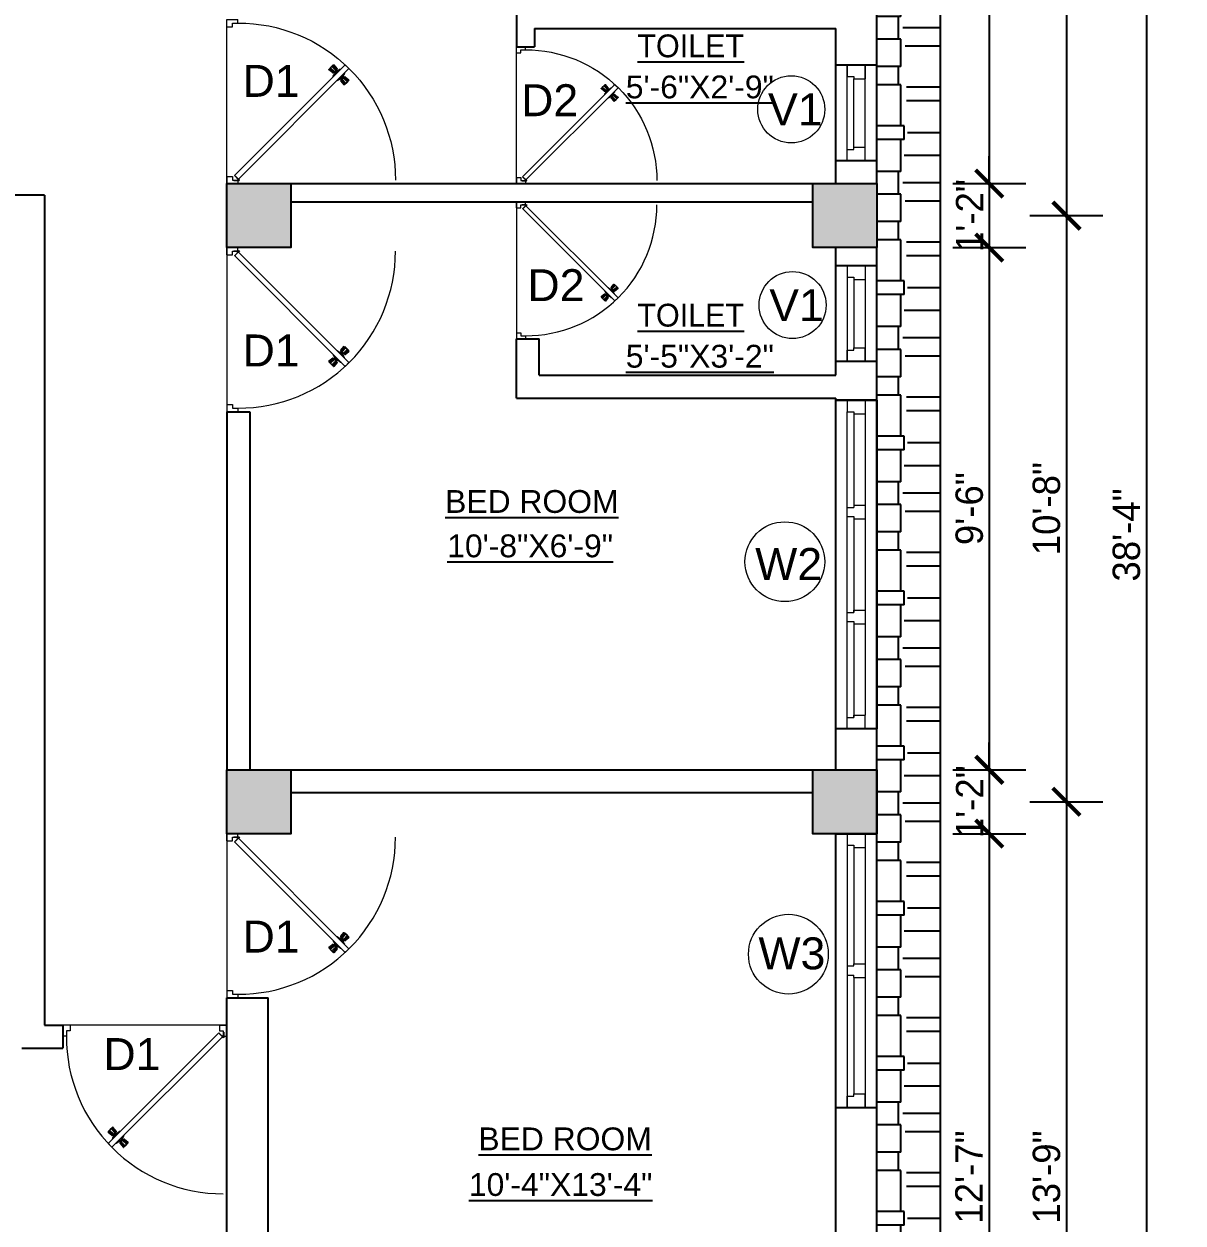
# Model space of a CAD drawing. Header units: inches. Extents: x 3672 to 10975, y -27382 to -746.
# Drawn here: x 5031.4 to 5285.6, y -25573.3 to -25310.5 of the extents above; entities that cross this region are included whole.
import ezdxf

# ---------------------------------------------------------------- set-up
doc = ezdxf.new("R2010")
doc.units = ezdxf.units.IN
doc.header["$LTSCALE"] = 17
doc.header["$MEASUREMENT"] = 0
for name, color, linetype, lineweight in [('25 BOT BAR', 12, 'Continuous', 25), ('DOOR & WIN', 1, 'Continuous', 25), ('OUTLINE', 1, 'Continuous', 25), ('PUERTAS', 7, 'Continuous', 9), ('TEXT', 231, 'Continuous', 20), ('WINDOW FRAME PLAN', 162, 'Continuous', 18)]:
    doc.layers.add(name, color=color, linetype=linetype, lineweight=lineweight)
doc.styles.add('ARCHITECTURE', font='stylu.ttf')
doc.styles.add('DIMTEXT', font='arial.ttf', dxfattribs={"height": 6})
doc.dimstyles.new('8 SCALE', dxfattribs={"dimscale": 0, "dimtxt": 6, "dimasz": 6, "dimexe": 8, "dimexo": 8, "dimgap": 1.25, "dimtad": 1, "dimdec": 0, "dimzin": 3, "dimdsep": 46, "dimlunit": 4, "dimtxsty": 'ARCHITECTURE', "dimblk": 'ARCHTICK', "dimcen": 8, "dimdle": 8, "dimclrd": 5, "dimclre": 5, "dimclrt": 7, "dimadec": 0, "dimazin": 0, "dimtfac": 0.75, "dimtdec": 0, "dimtix": 1, "dimtmove": 2, "dimatfit": 3, "dimldrblk": 'ARCHTICK', "dimfxl": 8, "dimfxlon": 1, "dimtolj": 1, "dimtzin": 0, "dimlwd": -1, "dimlwe": -1, "dimarcsym": 0})

# ---------------------------------------------------------------- blocks, each defined once
blk = doc.blocks.new('ffddd')
at = {"layer": 'DOOR & WIN'}
for p, q in [((-13345.31, -2388.07), (-13345.31, -2316.07)), ((-13336.31, -2316.07), (-13345.31, -2316.07)), ((-13336.31, -2316.07), (-13336.31, -2388.07)), ((-13336.31, -2388.07), (-13345.31, -2388.07)), ((-13336.31, -2388.07), (-13345.31, -2388.07))]:
    blk.add_line(p, q, dxfattribs=at)
at = {"layer": 'WINDOW FRAME PLAN'}
for p, q in [((-13342.81, -2316.07), (-13342.81, -2318.57)), ((-13338.81, -2316.07), (-13338.81, -2319.07)), ((-13342.81, -2385.57), (-13342.81, -2318.57)), ((-13342.81, -2318.57), (-13341.31, -2318.57)), ((-13341.31, -2318.57), (-13341.31, -2319.07)), ((-13341.31, -2319.07), (-13341.31, -2339.57)), ((-13341.31, -2319.07), (-13338.81, -2319.07)), ((-13338.81, -2319.07), (-13338.81, -2385.07)), ((-13341.31, -2339.07), (-13338.81, -2339.07)), ((-13342.81, -2339.57), (-13341.31, -2339.57)), ((-13342.81, -2341.57), (-13341.31, -2341.57)), ((-13341.31, -2341.57), (-13341.31, -2342.07)), ((-13341.31, -2341.57), (-13341.31, -2362.57)), ((-13341.31, -2342.07), (-13338.81, -2342.07)), ((-13342.81, -2362.57), (-13341.31, -2362.57)), ((-13341.31, -2362.07), (-13338.81, -2362.07)), ((-13341.31, -2362.57), (-13341.31, -2362.07)), ((-13342.81, -2364.57), (-13341.31, -2364.57)), ((-13341.31, -2364.57), (-13341.31, -2385.57)), ((-13341.31, -2365.07), (-13338.81, -2365.07)), ((-13342.81, -2388.07), (-13342.81, -2385.57)), ((-13342.81, -2385.57), (-13341.31, -2385.57)), ((-13341.31, -2385.07), (-13338.81, -2385.07)), ((-13341.31, -2385.57), (-13341.31, -2385.07)), ((-13338.81, -2388.07), (-13338.81, -2385.07))]:
    blk.add_line(p, q, dxfattribs=at)
blk = doc.blocks.new('3ft')
at = {"layer": 'PUERTAS', "color": 6}
for p, q in [((1.01, 2.52), (25.23, 26.74)), ((26.05, 25.92), (25.23, 26.74)), ((26.05, 25.92), (1.77, 1.64)), ((0, 2.4), (0, 0)), ((0.72, 2.4), (0, 2.4)), ((1.6, 0), (0, 0)), ((0.72, 1.52), (0.72, 2.44)), ((0.8, 1.52), (0.72, 1.52)), ((0.8, 1.52), (0.8, 2.41)), ((0.8, 1.2), (0.8, 1.52)), ((1.6, 1.2), (0.8, 1.2)), ((1.57, 1.84), (0.94, 2.47)), ((1.63, 1.89), (0.97, 2.55)), ((1.63, 1.89), (1.57, 1.84)), ((1.77, 1.64), (1.57, 1.84)), ((1.6, 0), (1.6, 1.2)), ((34.4, 0), (34.4, 1.2)), ((34.4, 1.2), (35.2, 1.2)), ((34.4, 0), (36, 0)), ((35.2, 1.2), (35.2, 2.4)), ((35.2, 2.4), (36, 2.4)), ((36, 0), (36, 2.4))]:
    blk.add_line(p, q, dxfattribs=at)
at = {"layer": 'PUERTAS', "color": 8}
for p, q in [((22.13, 26.28), (22.27, 26.42)), ((22.29, 26.41), (22.27, 26.42)), ((23.16, 25.52), (22.34, 26.39)), ((23.3, 25.66), (22.5, 26.56)), ((23.41, 25.77), (22.65, 26.71)), ((23.46, 25.83), (22.72, 26.75)), ((22.57, 24.94), (21.65, 25.68)), ((22.63, 24.99), (21.69, 25.75)), ((22.74, 25.1), (21.84, 25.9)), ((22.13, 26.28), (21.98, 26.13)), ((22.88, 25.24), (22.01, 26.06)), ((22.69, 24.32), (23.02, 24.83)), ((22.95, 24.96), (22.84, 25.07)), ((22.98, 24.99), (22.86, 25.1)), ((23.03, 25.04), (22.91, 25.15)), ((22.91, 24.53), (23.1, 24.91)), ((23.11, 25.12), (22.99, 25.23)), ((23.13, 24.76), (23.18, 24.99)), ((23.28, 25.3), (23.17, 25.41)), ((23.36, 25.37), (23.25, 25.49)), ((23.31, 24.94), (23.28, 25.08)), ((23.41, 25.43), (23.3, 25.54)), ((23.46, 25.09), (23.32, 25.13)), ((23.44, 25.45), (23.33, 25.56)), ((23.64, 25.27), (23.41, 25.22)), ((23.87, 25.49), (23.49, 25.3)), ((24.08, 25.71), (23.57, 25.38)), ((23.63, 23.38), (24.14, 23.72)), ((23.84, 23.6), (24.22, 23.79)), ((24.07, 23.82), (24.3, 23.88)), ((24.25, 24), (24.39, 23.97)), ((24.3, 23.67), (24.41, 23.56)), ((24.35, 23.72), (24.46, 23.61)), ((24.4, 24.15), (24.43, 24.01)), ((24.43, 23.8), (24.54, 23.69)), ((24.58, 24.33), (24.52, 24.1)), ((24.6, 23.97), (24.72, 23.86)), ((24.8, 24.56), (24.61, 24.18)), ((25.02, 24.77), (24.68, 24.26)), ((24.68, 24.05), (24.79, 23.94)), ((24.73, 24.1), (24.85, 23.99)), ((24.76, 24.13), (24.87, 24.02)), ((24.83, 23.85), (25.7, 23.03)), ((24.97, 23.99), (25.87, 23.2)), ((25.08, 24.1), (26.02, 23.34)), ((25.14, 24.15), (26.06, 23.41)), ((24.25, 23.26), (24.99, 22.34)), ((24.27, 23.64), (24.38, 23.53)), ((24.3, 23.32), (25.06, 22.38)), ((24.41, 23.43), (25.2, 22.53)), ((24.55, 23.57), (25.37, 22.7)), ((25.58, 22.82), (25.43, 22.67)), ((25.58, 22.82), (25.73, 22.97)), ((25.72, 22.98), (25.73, 22.97)), ((0, 0), (36, 0))]:
    blk.add_line(p, q, dxfattribs=at)
at = {"layer": 'PUERTAS', "color": 1}
for p, q in [((22.58, 26.7), (22.14, 26.26)), ((22.67, 26.73), (22.17, 26.23)), ((22.61, 26.67), (22.58, 26.7)), ((23.45, 25.91), (22.79, 26.73)), ((21.67, 25.73), (22.17, 26.23)), ((22.49, 24.95), (21.67, 25.61)), ((21.7, 25.82), (22.14, 26.26)), ((21.73, 25.79), (21.7, 25.82)), ((22.6, 24.96), (23.02, 25.38)), ((22.61, 24.25), (22.92, 24.72)), ((22.62, 24.13), (22.61, 24.14)), ((22.7, 25.07), (22.71, 25.06)), ((22.82, 25.06), (23.08, 25.32)), ((22.94, 24.95), (22.83, 25.07)), ((22.92, 24.72), (22.92, 24.72)), ((22.93, 24.94), (23.19, 25.21)), ((22.93, 24.84), (22.93, 24.83)), ((23.44, 25.81), (23.02, 25.38)), ((23.34, 25.58), (23.08, 25.32)), ((23.46, 25.47), (23.19, 25.21)), ((23.33, 25.7), (23.34, 25.69)), ((23.45, 25.46), (23.33, 25.57)), ((23.57, 25.47), (23.57, 25.47)), ((24.15, 25.79), (23.68, 25.48)), ((23.68, 25.48), (23.68, 25.48)), ((24.25, 23.62), (24.51, 23.89)), ((24.27, 25.78), (24.26, 25.79)), ((24.26, 23.29), (24.69, 23.71)), ((24.37, 23.52), (24.63, 23.77)), ((24.78, 24.15), (24.51, 23.89)), ((24.89, 24.03), (24.63, 23.77)), ((25.11, 24.14), (24.69, 23.71)), ((24.77, 24.14), (24.88, 24.03)), ((24.79, 24.38), (24.78, 24.37)), ((24.78, 24.26), (24.78, 24.26)), ((25.1, 24.84), (24.79, 24.38)), ((25, 24.03), (25, 24.03)), ((25.09, 24.96), (25.1, 24.95)), ((25.22, 24.14), (26.03, 23.48)), ((23.44, 23.31), (23.45, 23.3)), ((23.56, 23.3), (24.03, 23.61)), ((24.03, 23.61), (24.03, 23.62)), ((24.14, 23.62), (24.14, 23.62)), ((24.26, 23.63), (24.37, 23.52)), ((24.26, 23.18), (24.92, 22.37)), ((24.37, 23.4), (24.37, 23.4)), ((25.04, 22.36), (25.54, 22.86)), ((25.1, 22.42), (25.13, 22.39)), ((25.13, 22.39), (25.57, 22.83)), ((26.04, 23.37), (25.54, 22.86)), ((26.01, 23.27), (25.57, 22.83)), ((25.98, 23.3), (26.01, 23.27))]:
    blk.add_line(p, q, dxfattribs=at)
at = {"layer": 'PUERTAS', "color": 2}
for p, q in [((21.99, 26.11), (21.98, 26.13)), ((25.42, 22.68), (25.43, 22.67))]:
    blk.add_line(p, q, dxfattribs=at)
at = {"layer": 'PUERTAS', "color": 6}
for radius in [0.155, 0.0752]:
    blk.add_circle((0.82, 2.56), radius, dxfattribs=at)
blk.add_arc((0.82, 2.56), 34.38, 359.7285, 90.0333, dxfattribs=at)
at = {"layer": 'PUERTAS', "color": 1}
for centre, start, end in [((22.73, 26.68), 38.9236, 135), ((22.54, 25.01), 231.0764, 315), ((22.67, 24.2), 135, 225), ((22.77, 25.12), 225, 315), ((22.99, 24.89), 135, 219.7428), ((22.87, 24.78), 315, 39.7428), ((23.28, 25.63), 315, 45), ((23.39, 25.86), 315, 38.9236), ((23.51, 25.41), 50.2572, 135), ((23.62, 25.53), 230.2572, 315), ((24.2, 25.73), 45, 135), ((24.84, 24.31), 135, 219.7428), ((24.72, 24.21), 315, 39.7428), ((24.94, 23.98), 45, 135), ((25.04, 24.89), 315, 45), ((25.17, 24.08), 51.0764, 135), ((23.51, 23.36), 225, 315), ((24.09, 23.56), 50.2572, 135), ((24.2, 23.68), 230.2572, 315), ((24.32, 23.23), 135, 218.9236), ((24.42, 23.46), 135, 225), ((24.98, 22.42), 218.9236, 315), ((25.98, 23.42), 315, 51.0764)]:
    blk.add_arc(centre, 0.08, start, end, dxfattribs=at)
blk = doc.blocks.new('*U2796')
at = {"color": 3, "xscale": -1}
blk.add_blockref('3ft', (42, 0), dxfattribs=at)
blk = doc.blocks.new("5'")
at = {"layer": 'WINDOW FRAME PLAN'}
for p, q in [((10026.35, -7897.24), (10086.35, -7897.24)), ((10026.35, -7897.24), (10026.35, -7901.24)), ((10026.35, -7897.24), (10029.35, -7897.24)), ((10029.35, -7899.74), (10029.35, -7897.24)), ((10054.85, -7899.74), (10054.85, -7897.24)), ((10054.85, -7897.24), (10057.85, -7897.24)), ((10057.85, -7899.74), (10057.85, -7897.24)), ((10086.35, -7897.24), (10083.35, -7897.24)), ((10083.35, -7899.74), (10083.35, -7897.24)), ((10086.35, -7897.24), (10086.35, -7901.24)), ((10028.85, -7901.24), (10028.85, -7899.74)), ((10028.85, -7899.74), (10029.35, -7899.74)), ((10029.35, -7899.74), (10054.85, -7899.74)), ((10055.35, -7899.74), (10054.85, -7899.74)), ((10055.35, -7901.24), (10055.35, -7899.74)), ((10057.35, -7901.24), (10057.35, -7899.74)), ((10057.85, -7899.74), (10057.35, -7899.74)), ((10057.85, -7899.74), (10083.35, -7899.74)), ((10083.85, -7899.74), (10083.35, -7899.74)), ((10083.85, -7901.24), (10083.85, -7899.74)), ((10026.35, -7901.24), (10086.35, -7901.24)), ((10026.35, -7901.24), (10028.85, -7901.24)), ((10086.35, -7901.24), (10083.85, -7901.24))]:
    blk.add_line(p, q, dxfattribs=at)
blk = doc.blocks.new('2ft6in')
at = {"layer": 'PUERTAS', "color": 2}
for p, q in [((0.84, 2.1), (21.02, 22.28)), ((21.71, 21.6), (1.47, 1.37)), ((18.33, 21.76), (18.31, 21.77)), ((21.71, 21.6), (21.02, 22.28)), ((21.18, 18.9), (21.2, 18.89)), ((0, 2), (0, 0)), ((0.6, 2), (0, 2)), ((1.33, 0), (0, 0)), ((0.6, 1.26), (0.6, 2.04)), ((0.67, 1.26), (0.6, 1.26)), ((0.67, 1.26), (0.67, 2.01)), ((0.67, 1), (0.67, 1.26)), ((1.33, 1), (0.67, 1)), ((1.31, 1.53), (0.79, 2.06)), ((1.36, 1.58), (0.81, 2.12)), ((1.36, 1.58), (1.31, 1.53)), ((1.47, 1.37), (1.31, 1.53)), ((1.33, 0), (1.33, 1)), ((28.67, 0), (28.67, 1)), ((28.67, 1), (29.33, 1)), ((28.67, 0), (30, 0)), ((29.33, 1), (29.33, 2)), ((29.33, 2), (30, 2)), ((30, 0), (30, 2))]:
    blk.add_line(p, q, dxfattribs=at)
at = {"layer": 'PUERTAS', "color": 8}
for p, q in [((18.81, 20.78), (18.04, 21.4)), ((18.86, 20.83), (18.08, 21.46)), ((18.95, 20.92), (18.2, 21.58)), ((18.44, 21.9), (18.31, 21.77)), ((19.07, 21.03), (18.34, 21.72)), ((18.44, 21.9), (18.56, 22.02)), ((18.58, 22.01), (18.56, 22.02)), ((19.3, 21.26), (18.61, 22)), ((19.42, 21.38), (18.75, 22.14)), ((19.51, 21.48), (18.88, 22.26)), ((19.55, 21.53), (18.93, 22.3)), ((19.4, 21.08), (19.31, 21.17)), ((19.47, 21.15), (19.38, 21.24)), ((19.51, 21.19), (19.42, 21.28)), ((19.53, 21.21), (19.44, 21.3)), ((19.7, 21.06), (19.51, 21.01)), ((19.89, 21.24), (19.58, 21.08)), ((20.07, 21.42), (19.64, 21.15)), ((18.91, 20.27), (19.19, 20.69)), ((19.13, 20.8), (19.03, 20.9)), ((19.15, 20.82), (19.05, 20.92)), ((19.09, 20.44), (19.25, 20.76)), ((19.19, 20.87), (19.1, 20.96)), ((19.25, 20.93), (19.16, 21.02)), ((19.28, 20.63), (19.32, 20.83)), ((19.43, 20.78), (19.4, 20.9)), ((19.55, 20.91), (19.43, 20.94)), ((19.69, 19.49), (20.12, 19.76)), ((19.87, 19.67), (20.18, 19.83)), ((20.06, 19.85), (20.25, 19.9)), ((20.21, 20), (20.33, 19.97)), ((20.21, 19.38), (20.83, 18.61)), ((20.23, 19.7), (20.32, 19.61)), ((20.25, 19.72), (20.34, 19.63)), ((20.25, 19.43), (20.88, 18.65)), ((20.29, 19.76), (20.38, 19.67)), ((20.33, 20.13), (20.36, 20.01)), ((20.34, 19.53), (21, 18.77)), ((20.36, 19.83), (20.45, 19.74)), ((20.48, 20.28), (20.44, 20.08)), ((20.46, 19.64), (21.14, 18.91)), ((20.5, 19.98), (20.6, 19.89)), ((20.67, 20.47), (20.51, 20.15)), ((20.85, 20.64), (20.57, 20.22)), ((20.57, 20.04), (20.66, 19.95)), ((20.61, 20.09), (20.7, 19.99)), ((20.63, 20.11), (20.72, 20.01)), ((20.69, 19.87), (21.42, 19.19)), ((20.81, 19.99), (21.56, 19.33)), ((20.9, 20.08), (21.68, 19.45)), ((20.95, 20.13), (21.72, 19.51)), ((21.32, 19.01), (21.2, 18.89)), ((21.32, 19.01), (21.44, 19.14)), ((21.43, 19.15), (21.44, 19.14)), ((0, 0), (30, 0))]:
    blk.add_line(p, q, dxfattribs=at)
at = {"layer": 'PUERTAS', "color": 1}
for p, q in [((18.06, 21.44), (18.48, 21.86)), ((18.74, 20.79), (18.06, 21.34)), ((18.08, 21.51), (18.45, 21.88)), ((18.11, 21.49), (18.08, 21.51)), ((18.82, 22.25), (18.45, 21.88)), ((18.9, 22.28), (18.48, 21.86)), ((18.84, 22.23), (18.82, 22.25)), ((18.83, 20.8), (19.18, 21.15)), ((19.54, 21.59), (18.99, 22.27)), ((19.02, 20.88), (19.24, 21.1)), ((19.54, 21.5), (19.18, 21.15)), ((19.45, 21.31), (19.24, 21.1)), ((19.55, 21.22), (19.33, 21.01)), ((19.45, 21.41), (19.45, 21.41)), ((19.54, 21.22), (19.45, 21.31)), ((19.64, 21.23), (19.64, 21.23)), ((19.74, 21.24), (19.73, 21.23)), ((20.12, 21.49), (19.74, 21.24)), ((20.22, 21.48), (20.22, 21.49)), ((18.84, 20.21), (19.1, 20.6)), ((18.85, 20.11), (18.84, 20.12)), ((18.92, 20.89), (18.93, 20.88)), ((19.12, 20.8), (19.03, 20.89)), ((19.1, 20.7), (19.11, 20.69)), ((19.1, 20.6), (19.1, 20.6)), ((19.11, 20.79), (19.33, 21.01)), ((19.53, 19.43), (19.54, 19.42)), ((19.64, 19.42), (20.02, 19.67)), ((20.02, 19.67), (20.03, 19.68)), ((20.12, 19.68), (20.12, 19.68)), ((20.21, 19.69), (20.43, 19.9)), ((20.22, 19.41), (20.57, 19.76)), ((20.22, 19.69), (20.31, 19.6)), ((20.22, 19.32), (20.76, 18.64)), ((20.31, 19.6), (20.52, 19.81)), ((20.31, 19.5), (20.31, 19.5)), ((20.65, 20.12), (20.43, 19.9)), ((20.74, 20.03), (20.52, 19.81)), ((20.93, 20.11), (20.57, 19.76)), ((20.64, 20.11), (20.73, 20.02)), ((20.66, 20.31), (20.65, 20.31)), ((20.65, 20.21), (20.65, 20.22)), ((20.91, 20.7), (20.66, 20.31)), ((20.84, 20.02), (20.83, 20.03)), ((20.86, 18.63), (21.28, 19.05)), ((20.91, 20.8), (20.91, 20.79)), ((20.91, 18.68), (20.94, 18.66)), ((20.94, 18.66), (21.31, 19.03)), ((21.02, 20.12), (21.7, 19.57)), ((21.7, 19.47), (21.28, 19.05)), ((21.67, 19.4), (21.31, 19.03)), ((21.65, 19.42), (21.67, 19.4))]:
    blk.add_line(p, q, dxfattribs=at)
at = {"layer": 'PUERTAS', "color": 2}
for radius in [0.129, 0.0627]:
    blk.add_circle((0.68, 2.14), radius, dxfattribs=at)
at = {"layer": 'PUERTAS', "color": 8}
blk.add_arc((0.68, 2.14), 28.65, 359.7285, 90.0333, dxfattribs=at)
at = {"layer": 'PUERTAS', "color": 1}
for centre, start, end in [((18.94, 22.23), 38.9236, 135), ((19.4, 21.36), 315, 45), ((19.49, 21.55), 315, 38.9236), ((19.6, 21.18), 50.2572, 135), ((19.68, 21.28), 230.2572, 315), ((20.17, 21.44), 45, 135), ((18.78, 20.84), 231.0764, 315), ((18.89, 20.16), 135, 225), ((18.97, 20.93), 225, 315), ((19.16, 20.74), 135, 219.7428), ((19.06, 20.65), 315, 39.7428), ((19.59, 19.47), 225, 315), ((20.07, 19.63), 50.2572, 135), ((20.16, 19.73), 230.2572, 315), ((20.27, 19.36), 135, 218.9236), ((20.35, 19.55), 135, 225), ((20.7, 20.26), 135, 219.7428), ((20.6, 20.17), 315, 39.7428), ((20.78, 19.98), 45, 135), ((20.82, 18.68), 218.9236, 315), ((20.87, 20.75), 315, 45), ((20.98, 20.07), 51.0764, 135), ((21.65, 19.52), 315, 51.0764)]:
    blk.add_arc(centre, 0.0667, start, end, dxfattribs=at)
blk = doc.blocks.new('*U2794')
at = {"color": 3, "xscale": -1}
blk.add_blockref('2ft6in', (42, 0), dxfattribs=at)
blk = doc.blocks.new('_ArchTick')
at = {"color": 0, "linetype": 'ByBlock', "const_width": 0.15}
blk.add_lwpolyline([(-0.5, -0.5), (0.5, 0.5)], dxfattribs=at)
blk = doc.blocks.new('*D3008')
at = {"layer": '25 BOT BAR', "color": 5, "transparency": 16777216}
for p, q in [((5243.09, -25198.46), (5243.09, -25353.46)), ((5235.09, -25206.46), (5251.09, -25206.46)), ((5235.09, -25345.46), (5251.09, -25345.46))]:
    blk.add_line(p, q, dxfattribs=at)
at = {"layer": 'Defpoints', "color": 0, "transparency": 16777216}
for p in [(5218.41, -25206.46), (5218.41, -25345.46), (5243.09, -25345.46)]:
    blk.add_point(p, dxfattribs=at)
at = {"layer": '25 BOT BAR', "color": 5, "transparency": 16777216, "xscale": 6, "yscale": 6, "zscale": 6}
for p, rotation in [((5243.09, -25206.46), 90), ((5243.09, -25345.46), 270)]:
    blk.add_blockref('_ArchTick', p, dxfattribs=dict(at, rotation=rotation))
at = {"layer": '25 BOT BAR', "color": 7, "transparency": 16777216, "insert": (5238.63, -25275.96), "char_height": 6, "attachment_point": 5, "rotation": 90, "style": 'ARCHITECTURE'}
blk.add_mtext('\\A1;11\'-7"', dxfattribs=at)
blk = doc.blocks.new('*D3009')
at = {"layer": '25 BOT BAR', "color": 5, "transparency": 16777216}
for p, q in [((5243.09, -25345.46), (5243.09, -25339.46)), ((5235.09, -25345.46), (5251.09, -25345.46)), ((5243.09, -25345.46), (5243.09, -25359.46)), ((5235.09, -25359.46), (5251.09, -25359.46)), ((5243.09, -25359.46), (5243.09, -25365.46))]:
    blk.add_line(p, q, dxfattribs=at)
at = {"layer": 'Defpoints', "color": 0, "transparency": 16777216}
for p in [(5218.41, -25345.46), (5218.41, -25359.46), (5243.09, -25359.46)]:
    blk.add_point(p, dxfattribs=at)
at = {"layer": '25 BOT BAR', "color": 5, "transparency": 16777216, "xscale": 6, "yscale": 6, "zscale": 6}
for p, rotation in [((5243.09, -25345.46), 270), ((5243.09, -25359.46), 90)]:
    blk.add_blockref('_ArchTick', p, dxfattribs=dict(at, rotation=rotation))
at = {"layer": '25 BOT BAR', "color": 7, "transparency": 16777216, "insert": (5238.78, -25352.46), "char_height": 6, "attachment_point": 5, "rotation": 90, "style": 'ARCHITECTURE'}
blk.add_mtext('\\A1;1\'-2"', dxfattribs=at)
blk = doc.blocks.new('*D3010')
at = {"layer": '25 BOT BAR', "color": 5, "transparency": 16777216}
for p, q in [((5243.09, -25351.46), (5243.09, -25481.94)), ((5235.09, -25359.46), (5251.09, -25359.46)), ((5235.09, -25473.94), (5251.09, -25473.94))]:
    blk.add_line(p, q, dxfattribs=at)
at = {"layer": 'Defpoints', "color": 0, "transparency": 16777216}
for p in [(5218.41, -25359.46), (5218.41, -25473.94), (5243.09, -25473.94)]:
    blk.add_point(p, dxfattribs=at)
at = {"layer": '25 BOT BAR', "color": 5, "transparency": 16777216, "xscale": 6, "yscale": 6, "zscale": 6}
for p, rotation in [((5243.09, -25359.46), 90), ((5243.09, -25473.94), 270)]:
    blk.add_blockref('_ArchTick', p, dxfattribs=dict(at, rotation=rotation))
at = {"layer": '25 BOT BAR', "color": 7, "transparency": 16777216, "insert": (5238.73, -25416.7), "char_height": 6, "attachment_point": 5, "rotation": 90, "style": 'ARCHITECTURE'}
blk.add_mtext('\\A1;9\'-6"', dxfattribs=at)
blk = doc.blocks.new('*D3011')
at = {"layer": '25 BOT BAR', "color": 5, "transparency": 16777216}
for p, q in [((5243.09, -25473.94), (5243.09, -25467.94)), ((5235.09, -25473.94), (5251.09, -25473.94)), ((5243.09, -25473.94), (5243.09, -25487.94)), ((5235.09, -25487.94), (5251.09, -25487.94)), ((5243.09, -25487.94), (5243.09, -25493.94))]:
    blk.add_line(p, q, dxfattribs=at)
at = {"layer": 'Defpoints', "color": 0, "transparency": 16777216}
for p in [(5218.41, -25473.94), (5218.41, -25487.94), (5243.09, -25487.94)]:
    blk.add_point(p, dxfattribs=at)
at = {"layer": '25 BOT BAR', "color": 5, "transparency": 16777216, "xscale": 6, "yscale": 6, "zscale": 6}
for p, rotation in [((5243.09, -25473.94), 270), ((5243.09, -25487.94), 90)]:
    blk.add_blockref('_ArchTick', p, dxfattribs=dict(at, rotation=rotation))
at = {"layer": '25 BOT BAR', "color": 7, "transparency": 16777216, "insert": (5238.78, -25480.94), "char_height": 6, "attachment_point": 5, "rotation": 90, "style": 'ARCHITECTURE'}
blk.add_mtext('\\A1;1\'-2"', dxfattribs=at)
blk = doc.blocks.new('*D3012')
at = {"layer": '25 BOT BAR', "color": 5, "transparency": 16777216}
for p, q in [((5243.09, -25479.94), (5243.09, -25646.46)), ((5235.09, -25487.94), (5251.09, -25487.94)), ((5235.09, -25638.46), (5251.09, -25638.46))]:
    blk.add_line(p, q, dxfattribs=at)
at = {"layer": 'Defpoints', "color": 0, "transparency": 16777216}
for p in [(5218.41, -25487.94), (5218.41, -25638.46), (5243.09, -25638.46)]:
    blk.add_point(p, dxfattribs=at)
at = {"layer": '25 BOT BAR', "color": 5, "transparency": 16777216, "xscale": 6, "yscale": 6, "zscale": 6}
for p, rotation in [((5243.09, -25487.94), 90), ((5243.09, -25638.46), 270)]:
    blk.add_blockref('_ArchTick', p, dxfattribs=dict(at, rotation=rotation))
at = {"layer": '25 BOT BAR', "color": 7, "transparency": 16777216, "insert": (5238.63, -25563.2), "char_height": 6, "attachment_point": 5, "rotation": 90, "style": 'ARCHITECTURE'}
blk.add_mtext('\\A1;12\'-7"', dxfattribs=at)
blk = doc.blocks.new('*D3015')
at = {"layer": '25 BOT BAR', "color": 5, "transparency": 16777216}
for p, q in [((5260.01, -25191.46), (5260.01, -25360.46)), ((5252.01, -25199.46), (5268.01, -25199.46)), ((5252.01, -25352.46), (5268.01, -25352.46))]:
    blk.add_line(p, q, dxfattribs=at)
at = {"layer": 'Defpoints', "color": 0, "transparency": 16777216}
for p in [(5211.41, -25199.46), (5211.41, -25352.46), (5260.01, -25352.46)]:
    blk.add_point(p, dxfattribs=at)
at = {"layer": '25 BOT BAR', "color": 5, "transparency": 16777216, "xscale": 6, "yscale": 6, "zscale": 6}
for p, rotation in [((5260.01, -25199.46), 90), ((5260.01, -25352.46), 270)]:
    blk.add_blockref('_ArchTick', p, dxfattribs=dict(at, rotation=rotation))
at = {"layer": '25 BOT BAR', "color": 7, "transparency": 16777216, "insert": (5255.66, -25275.96), "char_height": 6, "attachment_point": 5, "rotation": 90, "style": 'ARCHITECTURE'}
blk.add_mtext('\\A1;12\'-9"', dxfattribs=at)
blk = doc.blocks.new('*D3016')
at = {"layer": '25 BOT BAR', "color": 5, "transparency": 16777216}
for p, q in [((5260.01, -25344.46), (5260.01, -25488.94)), ((5252.01, -25352.46), (5268.01, -25352.46)), ((5252.01, -25480.94), (5268.01, -25480.94))]:
    blk.add_line(p, q, dxfattribs=at)
at = {"layer": 'Defpoints', "color": 0, "transparency": 16777216}
for p in [(5211.41, -25352.46), (5211.41, -25480.94), (5260.01, -25480.94)]:
    blk.add_point(p, dxfattribs=at)
at = {"layer": '25 BOT BAR', "color": 5, "transparency": 16777216, "xscale": 6, "yscale": 6, "zscale": 6}
for p, rotation in [((5260.01, -25352.46), 90), ((5260.01, -25480.94), 270)]:
    blk.add_blockref('_ArchTick', p, dxfattribs=dict(at, rotation=rotation))
at = {"layer": '25 BOT BAR', "color": 7, "transparency": 16777216, "insert": (5255.64, -25416.7), "char_height": 6, "attachment_point": 5, "rotation": 90, "style": 'ARCHITECTURE'}
blk.add_mtext('\\A1;10\'-8"', dxfattribs=at)
blk = doc.blocks.new('*D3017')
at = {"layer": '25 BOT BAR', "color": 5, "transparency": 16777216}
for p, q in [((5260.01, -25472.94), (5260.01, -25653.46)), ((5252.01, -25480.94), (5268.01, -25480.94)), ((5252.01, -25645.46), (5268.01, -25645.46))]:
    blk.add_line(p, q, dxfattribs=at)
at = {"layer": 'Defpoints', "color": 0, "transparency": 16777216}
for p in [(5211.41, -25480.94), (5211.41, -25645.46), (5260.01, -25645.46)]:
    blk.add_point(p, dxfattribs=at)
at = {"layer": '25 BOT BAR', "color": 5, "transparency": 16777216, "xscale": 6, "yscale": 6, "zscale": 6}
for p, rotation in [((5260.01, -25480.94), 90), ((5260.01, -25645.46), 270)]:
    blk.add_blockref('_ArchTick', p, dxfattribs=dict(at, rotation=rotation))
at = {"layer": '25 BOT BAR', "color": 7, "transparency": 16777216, "insert": (5255.66, -25563.2), "char_height": 6, "attachment_point": 5, "rotation": 90, "style": 'ARCHITECTURE'}
blk.add_mtext('\\A1;13\'-9"', dxfattribs=at)
blk = doc.blocks.new('*D3018')
at = {"layer": '25 BOT BAR', "color": 5, "transparency": 16777216}
for p, q in [((5277.57, -25184.46), (5277.57, -25660.46)), ((5269.57, -25192.46), (5285.57, -25192.46)), ((5269.57, -25652.46), (5285.57, -25652.46))]:
    blk.add_line(p, q, dxfattribs=at)
at = {"layer": 'Defpoints', "color": 0, "transparency": 16777216}
for p in [(5218.41, -25192.46), (5218.41, -25652.46), (5277.57, -25652.46)]:
    blk.add_point(p, dxfattribs=at)
at = {"layer": '25 BOT BAR', "color": 5, "transparency": 16777216, "xscale": 6, "yscale": 6, "zscale": 6}
for p, rotation in [((5277.57, -25192.46), 90), ((5277.57, -25652.46), 270)]:
    blk.add_blockref('_ArchTick', p, dxfattribs=dict(at, rotation=rotation))
at = {"layer": '25 BOT BAR', "color": 7, "transparency": 16777216, "insert": (5273.18, -25422.46), "char_height": 6, "attachment_point": 5, "rotation": 90, "style": 'ARCHITECTURE'}
blk.add_mtext('\\A1;38\'-4"', dxfattribs=at)

msp = doc.modelspace()

# ---------------------------------------------------------------- hatches: boundary and pattern name
at = {"layer": 'DOOR & WIN'}
h = msp.add_hatch(color=256, dxfattribs=at)
h.dxf.hatch_style = 1
h.paths.add_polyline_path([(5089.95, -25345.46), (5075.95, -25345.46), (5075.95, -25359.46), (5089.95, -25359.46)])
h = msp.add_hatch(color=256, dxfattribs=at)
h.dxf.hatch_style = 1
h.paths.add_polyline_path([(5218.41, -25345.46), (5204.41, -25345.46), (5204.41, -25359.46), (5218.41, -25359.46)])
h = msp.add_hatch(color=256, dxfattribs=at)
h.dxf.hatch_style = 1
h.paths.add_polyline_path([(5089.95, -25473.94), (5075.95, -25473.94), (5075.95, -25487.94), (5089.95, -25487.94)])
h = msp.add_hatch(color=256, dxfattribs=at)
h.dxf.hatch_style = 1
h.paths.add_polyline_path([(5218.41, -25473.94), (5204.41, -25473.94), (5204.41, -25487.94), (5218.41, -25487.94)])
at = {"layer": 'OUTLINE'}
h = msp.add_hatch(dxfattribs=at)
h.set_pattern_fill('AR-RSHKE', color=8, angle=90)
h.set_pattern_definition([(90, (-5252.342, -6798.299), (-12, 25.5), [6, -5, 7, -3, 9, -4]), (90, (-5252.842, -6792.299), (-12, 25.5), [5, -19, 4, -6]), (90, (-5251.592, -6780.299), (-12, 25.5), [3, -31]), (180, (-5252.342, -6798.299), (-12, -8.5), [11.5, -36.5]), (180, (-5252.342, -6792.299), (-12, -8.5), [11.25, -36.75]), (180, (-5252.342, -6787.299), (-12, -8.5), [10.5, -37.5]), (180, (-5251.592, -6780.299), (-12, -8.5), [11.5, -36.5]), (180, (-5251.592, -6777.299), (-12, -8.5), [11.5, -36.5]), (180, (-5252.342, -6768.299), (-12, -8.5), [11, -37])])
h.paths.add_polyline_path([(5232.41, -25192.46), (5218.41, -25192.46), (5218.41, -25206.46), (5218.41, -25345.46), (5218.41, -25359.46), (5218.41, -25694.46), (5232.41, -25694.46)])

# ---------------------------------------------------------------- linework, layer by layer
at = {"layer": '25 BOT BAR'}
for p, q in [((5139.41, -25307.46), (5139.41, -25315.46)), ((5143.41, -25311.46), (5143.41, -25315.46)), ((5139.41, -25315.46), (5143.41, -25315.46)), ((5218.41, -25319.46), (5209.41, -25319.46)), ((5218.41, -25340.46), (5209.41, -25340.46)), ((5035.95, -25347.96), (4921.95, -25347.96)), ((5035.95, -25347.96), (5035.95, -25529.94)), ((5218.41, -25363.46), (5209.41, -25363.46)), ((5139.41, -25392.46), (5139.41, -25379.46)), ((5139.41, -25379.46), (5144.41, -25379.46)), ((5144.41, -25387.46), (5144.41, -25379.46)), ((5218.41, -25384.46), (5209.41, -25384.46)), ((5075.95, -25395.46), (5075.95, -25473.94)), ((5075.95, -25395.46), (5080.95, -25395.46)), ((5080.95, -25395.46), (5080.95, -25473.94)), ((5089.95, -25473.94), (5204.41, -25473.94)), ((5089.95, -25478.94), (5204.41, -25478.94)), ((5209.41, -25487.94), (5218.41, -25487.94)), ((5075.95, -25523.94), (5084.95, -25523.94)), ((5035.95, -25529.94), (5039.95, -25529.94)), ((5039.95, -25529.94), (5039.95, -25534.94)), ((5030.95, -25534.94), (5039.95, -25534.94)), ((5209.41, -25547.94), (5218.41, -25547.94))]:
    msp.add_line(p, q, dxfattribs=at)
at = {"layer": 'DOOR & WIN'}
for p, q in [((5218.41, -25345.46), (5218.41, -25192.46)), ((5232.41, -25694.46), (5232.41, -25192.46)), ((5143.41, -25311.46), (5209.41, -25311.46)), ((5209.41, -25345.46), (5209.41, -25311.46)), ((5089.95, -25345.46), (5204.41, -25345.46)), ((5089.95, -25349.46), (5204.41, -25349.46)), ((5209.41, -25387.46), (5209.41, -25359.46)), ((5218.41, -25652.46), (5218.41, -25359.46)), ((5144.41, -25387.46), (5209.41, -25387.46)), ((5139.41, -25392.46), (5209.41, -25392.46)), ((5209.41, -25473.94), (5209.41, -25392.46)), ((5209.41, -25638.46), (5209.41, -25487.94)), ((5075.95, -25529.94), (5075.95, -25523.94)), ((5084.95, -25638.46), (5084.95, -25523.94)), ((5075.95, -25638.46), (5075.95, -25529.94))]:
    msp.add_line(p, q, dxfattribs=at)
at = {"layer": 'OUTLINE'}
msp.add_line((5209.41, -25392.94), (5218.41, -25392.94), dxfattribs=at)
for points in [[(5075.95, -25345.46), (5089.95, -25345.46), (5089.95, -25359.46), (5075.95, -25359.46)], [(5204.41, -25345.46), (5218.41, -25345.46), (5218.41, -25359.46), (5204.41, -25359.46)], [(5075.95, -25473.94), (5089.95, -25473.94), (5089.95, -25487.94), (5075.95, -25487.94)], [(5204.41, -25473.94), (5218.41, -25473.94), (5218.41, -25487.94), (5204.41, -25487.94)]]:
    msp.add_lwpolyline(points, close=True, dxfattribs=at)
at = {"layer": 'TEXT'}
for centre, radius in [((5199.68, -25329.17), 7.35), ((5199.96, -25372.07), 7.35), ((5198.27, -25428.33), 8.75), ((5199.05, -25514.35), 8.75)]:
    msp.add_circle(centre, radius, dxfattribs=at)
at = {"layer": 'WINDOW FRAME PLAN'}
for p, q in [((5211.91, -25340.46), (5211.91, -25319.46)), ((5211.91, -25319.46), (5211.91, -25321.96)), ((5215.91, -25340.46), (5215.91, -25319.46)), ((5215.91, -25319.46), (5215.91, -25322.46)), ((5211.91, -25321.96), (5213.41, -25321.96)), ((5213.41, -25321.96), (5213.41, -25322.46)), ((5213.41, -25337.46), (5213.41, -25322.46)), ((5213.41, -25322.46), (5215.91, -25322.46)), ((5211.91, -25340.46), (5211.91, -25337.96)), ((5211.91, -25337.96), (5213.41, -25337.96)), ((5213.41, -25337.46), (5215.91, -25337.46)), ((5213.41, -25337.96), (5213.41, -25337.46)), ((5215.91, -25340.46), (5215.91, -25337.46)), ((5211.91, -25363.46), (5211.91, -25384.46)), ((5211.91, -25363.46), (5211.91, -25365.96)), ((5215.91, -25363.46), (5215.91, -25384.46)), ((5215.91, -25363.46), (5215.91, -25366.46)), ((5211.91, -25365.96), (5213.41, -25365.96)), ((5213.41, -25365.96), (5213.41, -25366.46)), ((5213.41, -25366.46), (5213.41, -25381.46)), ((5213.41, -25366.46), (5215.91, -25366.46)), ((5211.91, -25384.46), (5211.91, -25381.96)), ((5211.91, -25381.96), (5213.41, -25381.96)), ((5213.41, -25381.46), (5215.91, -25381.46)), ((5213.41, -25381.96), (5213.41, -25381.46)), ((5215.91, -25384.46), (5215.91, -25381.46))]:
    msp.add_line(p, q, dxfattribs=at)

# ---------------------------------------------------------------- block references
at = {"layer": '25 BOT BAR', "rotation": 270}
msp.add_blockref("5'", (13113.15, -15461.59), dxfattribs=at)
at = {"layer": 'DOOR & WIN', "rotation": 270}
for name, p in [('*U2796', (5075.95, -25303.46)), ('*U2794', (5139.41, -25303.46))]:
    msp.add_blockref(name, p, dxfattribs=at)
at = {"layer": 'DOOR & WIN', "xscale": -1}
for name, p, rotation in [('*U2794', (5139.41, -25391.46), 270), ('*U2796', (5075.95, -25401.46), 270), ('*U2796', (5075.95, -25529.94), 270), ('*U2796', (5033.95, -25529.94), 180)]:
    msp.add_blockref(name, p, dxfattribs=dict(at, rotation=rotation))
at = {"layer": 'OUTLINE'}
msp.add_blockref('ffddd', (18554.72, -23076.87), dxfattribs=at)

# ---------------------------------------------------------------- texts
at = {"layer": 'DOOR & WIN', "char_height": 5, "attachment_point": 5}
for s, insert in [('{\\L\\C7;TOILET}', (5177.63, -25315.29)), ('{\\fArial TUR|b0|i0|c0|p34;\\L\\C7;5\'-6"X2\'-9"}', (5179.63, -25324.29)), ('{\\L\\C7;TOILET}', (5177.63, -25374.32)), ('{\\fArial TUR|b0|i0|c0|p34;\\L\\C7;5\'-5"X3\'-2"}', (5179.63, -25383.32)), ('{\\fArial TUR|b0|i0|c0|p34;\\L\\C7;BED ROOM}', (5142.79, -25415.16)), ('{\\fArial TUR|b0|i0|c0|p34;\\L\\C7;10\'-8"X6\'-9"}', (5142.42, -25424.89)), ('{\\fArial TUR|b0|i0|c162|p34;\\L\\C7; \\fArial TUR|b0|i0|c0|p34;BED \\fArial TUR|b0|i0|c162|p34;ROOM}', (5149.11, -25554.87)), ('{\\fArial TUR|b0|i0|c0|p34;\\L\\C7;10\'-4"X13\'-4"}', (5149.11, -25564.88))]:
    msp.add_mtext(s, dxfattribs=dict(at, insert=insert))
at = {"layer": 'TEXT', "style": 'DIMTEXT'}
for s, p in [('D1', (5079.38, -25326.43)), ('D2', (5140.46, -25330.67)), ('V1', (5194.58, -25332.69)), ('D2', (5141.83, -25371.21)), ('V1', (5194.85, -25375.59)), ('D1', (5079.38, -25385.52)), ('D1', (5079.38, -25514)), ('W3', (5192.48, -25517.68)), ('D1', (5048.87, -25539.75))]:
    msp.add_text(s, height=7, dxfattribs=at).set_placement(p)
msp.add_text('W2', height=7, rotation=360, dxfattribs=at).set_placement((5191.77, -25432.33))

# ---------------------------------------------------------------- dimensions: what is measured, and where the dimension line sits
at = {"layer": '25 BOT BAR'}
for base, p1, p2, picture, middle in [((5277.57, -25652.46), (5218.41, -25192.46), (5218.41, -25652.46), '*D3018', (5273.18, -25422.46)), ((5260.01, -25352.46), (5211.41, -25199.46), (5211.41, -25352.46), '*D3015', (5255.66, -25275.96)), ((5243.09, -25345.46), (5218.41, -25206.46), (5218.41, -25345.46), '*D3008', (5238.63, -25275.96)), ((5243.09, -25359.46), (5218.41, -25345.46), (5218.41, -25359.46), '*D3009', (5238.78, -25352.46)), ((5260.01, -25480.94), (5211.41, -25352.46), (5211.41, -25480.94), '*D3016', (5255.64, -25416.7)), ((5243.09, -25473.94), (5218.41, -25359.46), (5218.41, -25473.94), '*D3010', (5238.73, -25416.7)), ((5243.09, -25487.94), (5218.41, -25473.94), (5218.41, -25487.94), '*D3011', (5238.78, -25480.94)), ((5260.01, -25645.46), (5211.41, -25480.94), (5211.41, -25645.46), '*D3017', (5255.66, -25563.2)), ((5243.09, -25638.46), (5218.41, -25487.94), (5218.41, -25638.46), '*D3012', (5238.63, -25563.2))]:
    dim = msp.add_linear_dim(base=base, p1=p1, p2=p2, angle=90, dimstyle='8 SCALE', override={"dimscale": 1}, dxfattribs=at)
    dim.commit()
    dim.dimension.update_dxf_attribs({"geometry": picture, "text_midpoint": middle})

doc.saveas('drawing.dxf')
